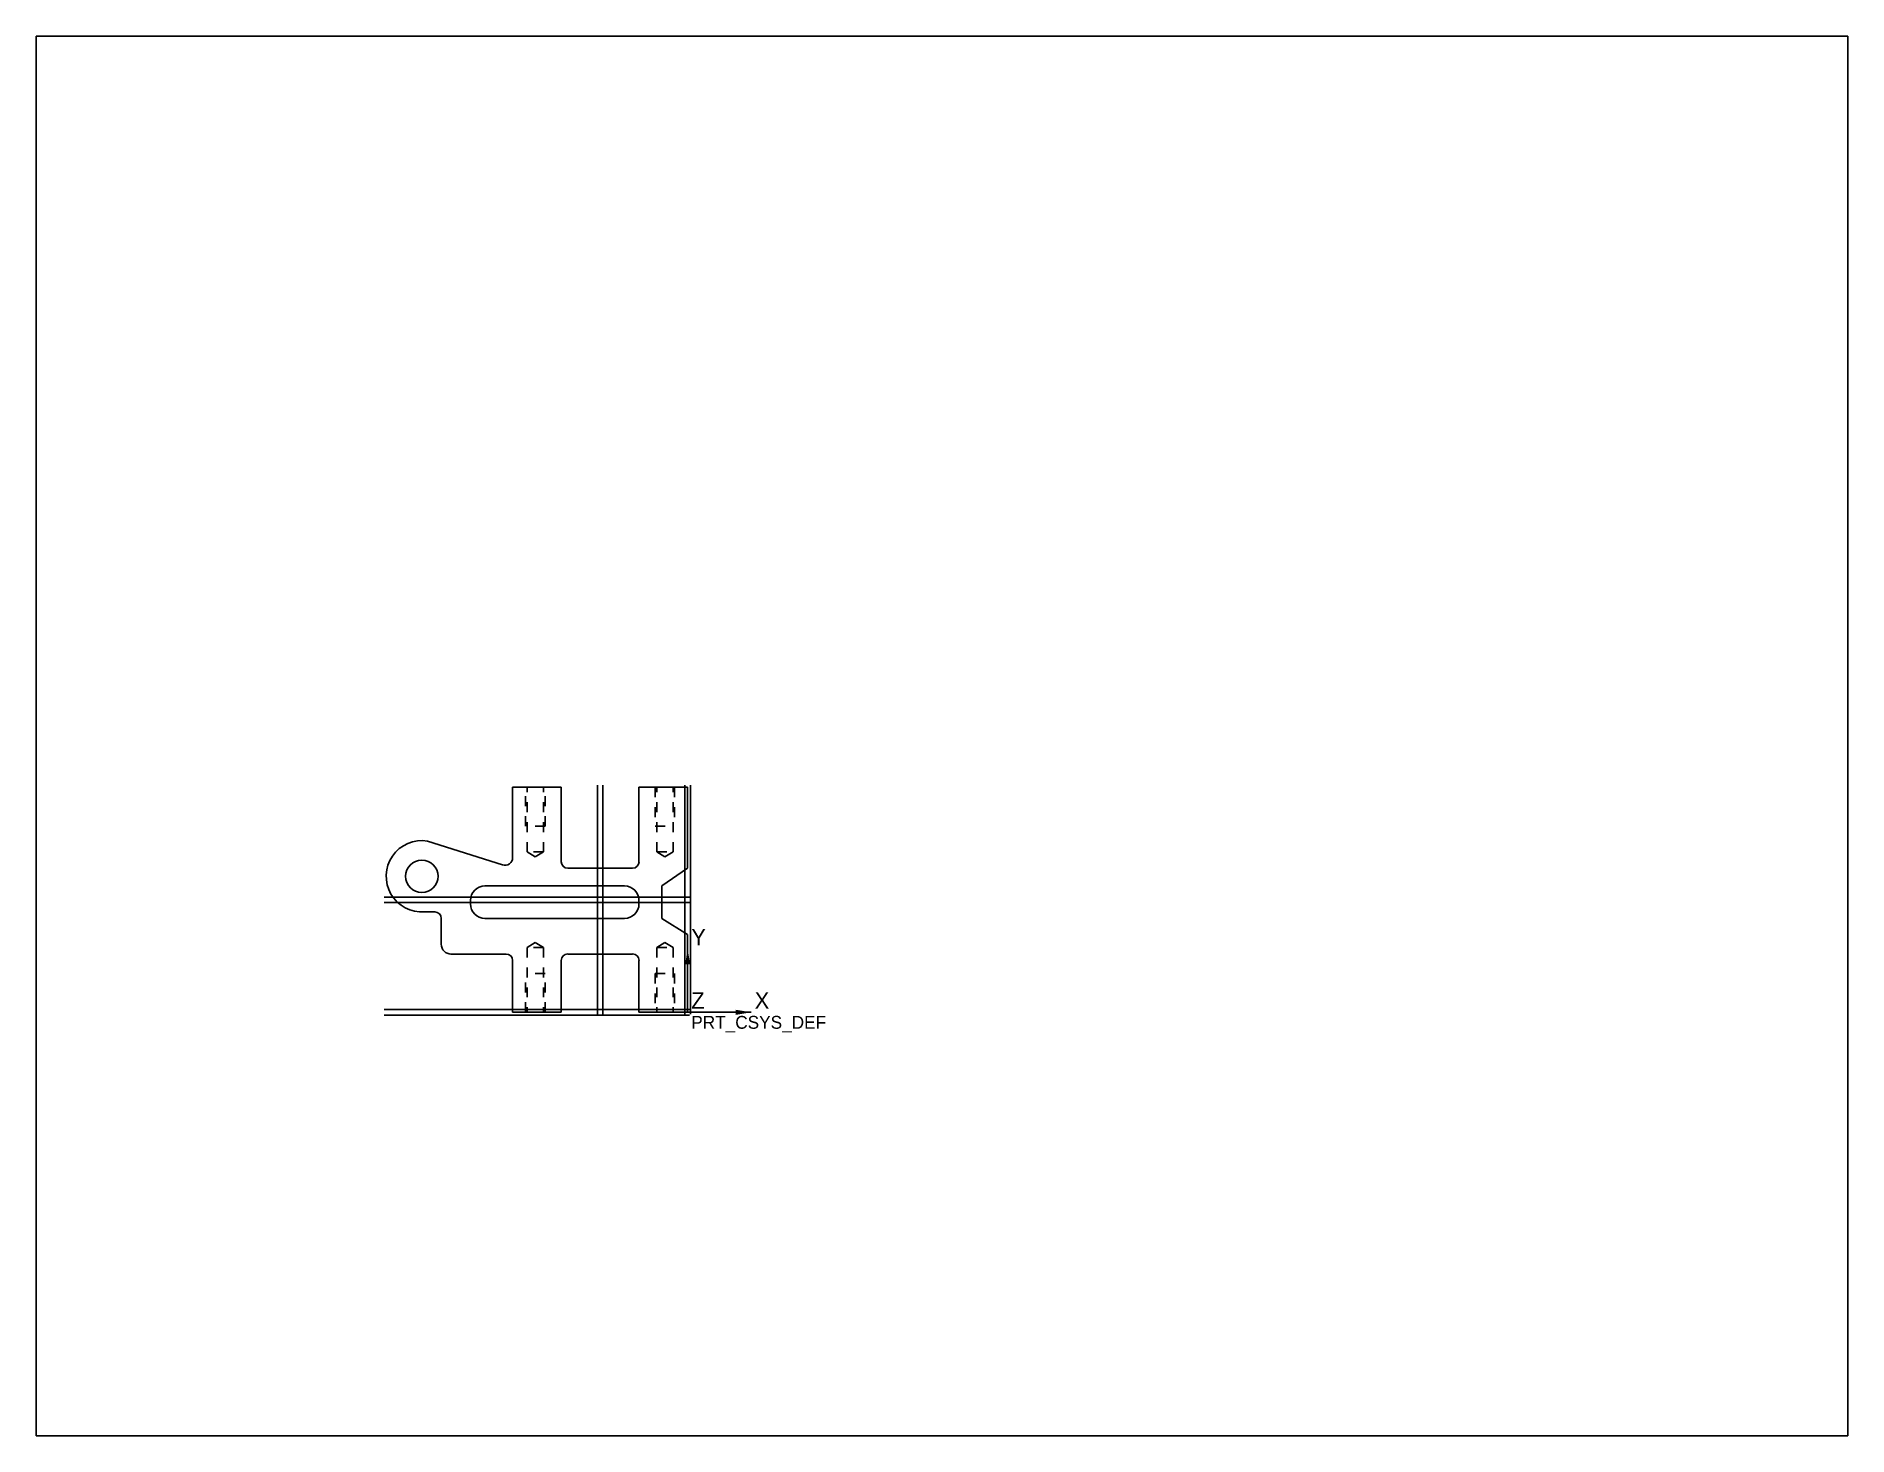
# Model space of a CAD drawing. Header units: inches. Extents: x 0 to 22, y 0 to 17.
import ezdxf

# ---------------------------------------------------------------- set-up
doc = ezdxf.new("R2010")
doc.units = ezdxf.units.IN
doc.header["$LTSCALE"] = 1.21
doc.header["$MEASUREMENT"] = 0
doc.linetypes.add('HIDDEN', pattern=[0.2, 0.1, -0.1])
doc.layers.get('0').update_dxf_attribs({"linetype": 'CONTINUOUS'})
for name, color, linetype in [('01___PRT_ALL_DTM_PLN', 7, 'CONTINUOUS'), ('02___PRT_ALL_AXES', 7, 'CONTINUOUS'), ('05___PRT_ALL_DTM_CSYS', 7, 'CONTINUOUS')]:
    doc.layers.add(name, color=color, linetype=linetype)
doc.styles.get("Standard").update_dxf_attribs({"font": 'ar_wgl__.ttf'})

msp = doc.modelspace()

# ---------------------------------------------------------------- linework, layer by layer
at = {"color": 7, "linetype": 'CONTINUOUS'}
for p, q in [((0, 0), (0, 17)), ((0, 17), (22, 17)), ((22, 0), (22, 17)), ((5.785, 7.879), (5.785, 7.024)), ((6.376, 7.879), (5.785, 7.879)), ((6.376, 6.973), (6.376, 7.879)), ((7.32, 7.879), (7.32, 6.973)), ((7.911, 7.879), (7.32, 7.879)), ((7.911, 6.894), (7.911, 7.879)), ((5.661, 6.934), (4.751, 7.224)), ((7.242, 6.894), (6.454, 6.894)), ((7.596, 6.678), (7.911, 6.894)), ((5.45, 6.678), (7.143, 6.678)), ((7.596, 6.285), (7.596, 6.678)), ((5.273, 6.462), (5.273, 6.501)), ((7.32, 6.501), (7.32, 6.462)), ((4.716, 6.364), (4.84, 6.364)), ((4.919, 6.285), (4.919, 5.97)), ((7.143, 6.285), (5.45, 6.285)), ((7.911, 6.089), (7.596, 6.285)), ((7.911, 5.144), (7.911, 6.089)), ((5.037, 5.852), (5.706, 5.852)), ((5.785, 5.773), (5.785, 5.144)), ((6.376, 5.144), (6.376, 5.774)), ((6.454, 5.852), (7.242, 5.852)), ((7.32, 5.774), (7.32, 5.144)), ((5.785, 5.144), (6.376, 5.144)), ((7.32, 5.144), (7.911, 5.144)), ((0, 0), (22, 0))]:
    msp.add_line(p, q, dxfattribs=at)
msp.add_circle((4.683, 6.796), 0.197, dxfattribs=at)
for centre, radius, start, end in [((4.683, 6.796), 0.433, 80.9407, 274.467), ((5.69, 7.024), 0.095, 252.3463, 360), ((6.454, 6.973), 0.0787, 180, 270), ((7.242, 6.973), 0.0787, 270, 360), ((5.45, 6.501), 0.177, 90, 180), ((7.143, 6.501), 0.177, 0, 90), ((5.45, 6.462), 0.177, 180, 270), ((7.143, 6.462), 0.177, 270, 360), ((4.84, 6.285), 0.0787, 0, 90), ((5.037, 5.97), 0.118, 180, 270), ((5.706, 5.773), 0.0789, 0, 90), ((6.454, 5.774), 0.0787, 90, 180), ((7.242, 5.774), 0.0787, 0, 90)]:
    msp.add_arc(centre, radius, start, end, dxfattribs=at)
at = {"layer": '01___PRT_ALL_DTM_PLN', "color": 7, "linetype": 'CONTINUOUS'}
for p, q in [((6.815, 7.902), (6.815, 5.121)), ((7.944, 7.902), (7.944, 5.121)), ((7.934, 6.478), (4.226, 6.478)), ((7.934, 5.177), (4.226, 5.177))]:
    msp.add_line(p, q, dxfattribs=at)
at = {"layer": '01___PRT_ALL_DTM_PLN', "color": 9, "linetype": 'CONTINUOUS'}
for p, q in [((6.881, 7.902), (6.881, 5.121)), ((7.878, 7.902), (7.878, 5.121)), ((7.934, 6.544), (4.226, 6.544)), ((7.934, 5.111), (4.226, 5.111))]:
    msp.add_line(p, q, dxfattribs=at)
at = {"layer": '02___PRT_ALL_AXES', "color": 8, "linetype": 'HIDDEN'}
for p, q in [((5.942, 7.406), (5.942, 7.879)), ((6.179, 7.879), (5.942, 7.879)), ((5.962, 7.091), (5.962, 7.879)), ((6.159, 7.091), (6.159, 7.879)), ((6.179, 7.406), (6.179, 7.879)), ((7.753, 7.879), (7.517, 7.879)), ((7.517, 7.879), (7.517, 7.406)), ((7.537, 7.091), (7.537, 7.879)), ((7.734, 7.091), (7.734, 7.879)), ((7.753, 7.879), (7.753, 7.406)), ((6.179, 7.406), (5.942, 7.406)), ((7.517, 7.406), (7.753, 7.406)), ((6.061, 7.032), (5.962, 7.091)), ((6.159, 7.091), (5.962, 7.091)), ((6.061, 7.032), (6.159, 7.091)), ((7.537, 7.091), (7.734, 7.091)), ((7.635, 7.032), (7.537, 7.091)), ((7.635, 7.032), (7.734, 7.091)), ((6.061, 5.99), (5.962, 5.931)), ((6.061, 5.99), (6.159, 5.931)), ((7.635, 5.99), (7.537, 5.931)), ((7.635, 5.99), (7.734, 5.931)), ((6.159, 5.931), (5.962, 5.931)), ((5.962, 5.931), (5.962, 5.144)), ((6.159, 5.931), (6.159, 5.144)), ((7.537, 5.931), (7.734, 5.931)), ((7.537, 5.931), (7.537, 5.144)), ((7.734, 5.931), (7.734, 5.144)), ((6.179, 5.616), (5.942, 5.616)), ((5.942, 5.144), (5.942, 5.616)), ((6.179, 5.144), (6.179, 5.616)), ((7.517, 5.616), (7.753, 5.616)), ((7.517, 5.616), (7.517, 5.144)), ((7.753, 5.616), (7.753, 5.144)), ((6.179, 5.144), (5.942, 5.144)), ((7.753, 5.144), (7.517, 5.144))]:
    msp.add_line(p, q, dxfattribs=at)
at = {"layer": '05___PRT_ALL_DTM_CSYS', "color": 7, "linetype": 'CONTINUOUS', "true_color": 0x33ff33}
msp.add_line((7.911, 5.914), (7.911, 5.144), dxfattribs=at)
at = {"layer": '05___PRT_ALL_DTM_CSYS', "color": 7, "linetype": 'CONTINUOUS', "true_color": 0xff3333}
msp.add_line((8.681, 5.144), (7.911, 5.144), dxfattribs=at)
at = {"layer": '05___PRT_ALL_DTM_CSYS', "color": 7, "linetype": 'CONTINUOUS', "true_color": 0x33ff33}
msp.add_solid([(7.911, 5.914), (7.942, 5.726), (7.88, 5.726)], dxfattribs=at)
at = {"layer": '05___PRT_ALL_DTM_CSYS', "color": 7, "linetype": 'CONTINUOUS', "true_color": 0xff3333}
msp.add_solid([(8.681, 5.144), (8.493, 5.112), (8.493, 5.175)], dxfattribs=at)

# ---------------------------------------------------------------- texts
at = {"layer": '05___PRT_ALL_DTM_CSYS', "color": 7, "linetype": 'CONTINUOUS', "true_color": 0x33ff33, "insert": (7.955, 6.157), "char_height": 0.199, "width": 0.18484, "attachment_point": 1, "line_spacing_factor": 0.9}
msp.add_mtext('Y', dxfattribs=at)
at = {"layer": '05___PRT_ALL_DTM_CSYS', "color": 7, "linetype": 'CONTINUOUS', "true_color": 0x33ffff, "insert": (7.955, 5.387), "char_height": 0.199, "width": 0.16931, "attachment_point": 1, "line_spacing_factor": 0.9}
msp.add_mtext('Z', dxfattribs=at)
at = {"layer": '05___PRT_ALL_DTM_CSYS', "color": 7, "linetype": 'CONTINUOUS', "true_color": 0xff3333, "insert": (8.725, 5.387), "char_height": 0.199, "width": 0.18484, "attachment_point": 1, "line_spacing_factor": 0.9}
msp.add_mtext('X', dxfattribs=at)
at = {"layer": '05___PRT_ALL_DTM_CSYS', "color": 7, "linetype": 'CONTINUOUS', "insert": (7.955, 5.1), "char_height": 0.15625, "width": 1.70713, "attachment_point": 1, "line_spacing_factor": 0.9}
msp.add_mtext('PRT_CSYS_DEF', dxfattribs=at)

doc.saveas('drawing.dxf')
